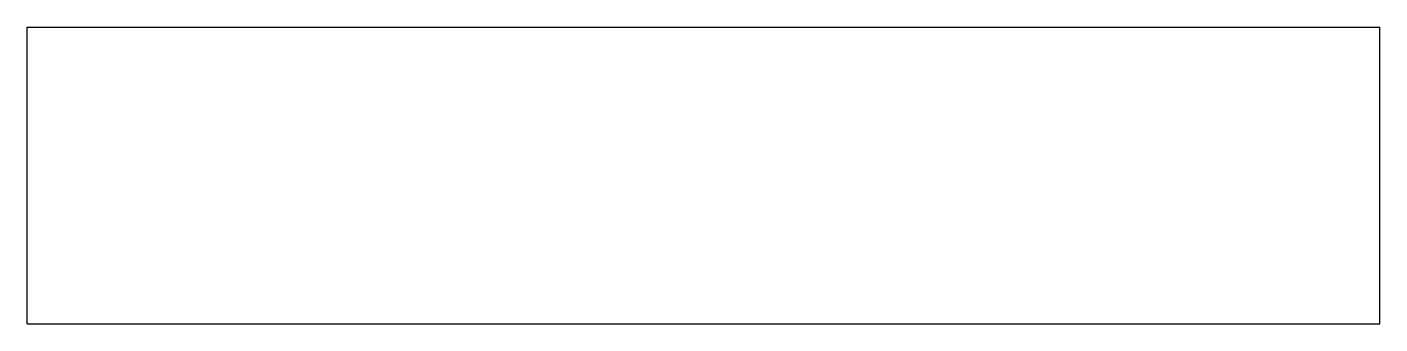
# Model space of a CAD drawing. Header units: millimetres. Extents: x -2 to 910, y -100 to 100.
import ezdxf

# ---------------------------------------------------------------- set-up
doc = ezdxf.new("R2010")
doc.units = ezdxf.units.MM

msp = doc.modelspace()

# ---------------------------------------------------------------- linework, layer by layer
at = {"color": 7, "linetype": 'Continuous', "lineweight": 25}
for p, q in [((-1.93, -100), (-1.93, 100)), ((-1.93, 100), (909.79, 100)), ((909.79, -100), (909.79, 100)), ((-1.93, -100), (909.79, -100))]:
    msp.add_line(p, q, dxfattribs=at)

doc.saveas('drawing.dxf')
